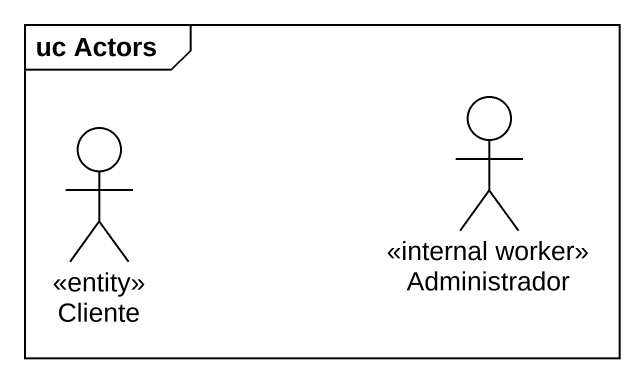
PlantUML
@startuml
mainframe uc Actors
actor Cliente <<entity>>
actor Administrador <<internal worker>>
@enduml
